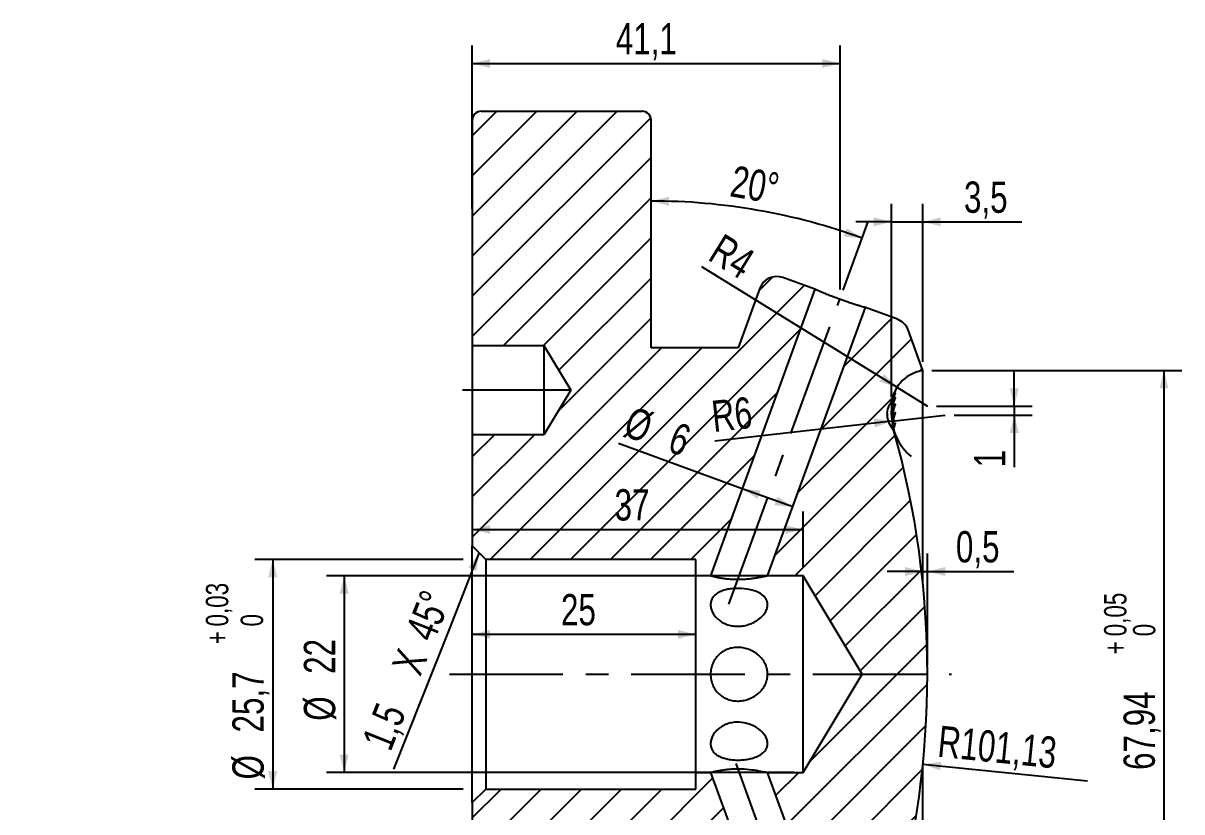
# Model space of a CAD drawing. Header units: millimetres. Extents: x 8 to 3888, y -9869 to 412.
# Drawn here: x 229.7 to 359.3, y 186.4 to 274.6 of the extents above; entities that cross this region are included whole.
import ezdxf

# ---------------------------------------------------------------- set-up
doc = ezdxf.new("R2010")
doc.units = ezdxf.units.MM
doc.linetypes.add('CENTERX2', pattern=[20.32, 12.7, -2.54, 2.54, -2.54])
for name, color, linetype in [('CENTERLINE', 4, 'CENTERX2'), ('DIMENSIONS', 2, 'Continuous'), ('HATCH', 3, 'Continuous')]:
    doc.layers.add(name, color=color, linetype=linetype)
doc.layers.add('OUTLINE', color=7, linetype='Continuous', lineweight=25)
doc.styles.add('SLDTEXTSTYLE0', font='TXT', dxfattribs={"width": 0.75})
doc.dimstyles.new('SLDDIMSTYLE1', dxfattribs={"dimtxt": 3.5, "dimasz": 2, "dimexe": 0, "dimexo": 0.0625, "dimgap": 0.875, "dimtad": 1, "dimrnd": 1e-09, "dimzin": 12, "dimdsep": 46, "dimtxsty": 'SLDTEXTSTYLE0', "dimsah": 1, "dimcen": 0.09, "dimadec": 0, "dimazin": 3, "dimtfac": 1, "dimtofl": 0, "dimtmove": 0, "dimatfit": 3, "dimfxl": 0, "dimfrac": 2, "dimtolj": 1, "dimtzin": 12, "dimarcsym": 0})
doc.dimstyles.new('SLDDIMSTYLE10', dxfattribs={"dimtxt": 3.5, "dimasz": 2, "dimexe": 0, "dimexo": 0.0625, "dimgap": 0.875, "dimtad": 1, "dimrnd": 1e-09, "dimzin": 12, "dimdsep": 46, "dimtxsty": 'SLDTEXTSTYLE0', "dimsah": 1, "dimcen": 0, "dimadec": 0, "dimazin": 3, "dimtfac": 1, "dimtofl": 0, "dimtmove": 0, "dimatfit": 3, "dimfxl": 0, "dimfrac": 2, "dimtolj": 1, "dimtzin": 12, "dimarcsym": 0})
doc.dimstyles.new('SLDDIMSTYLE11', dxfattribs={"dimtxt": 3.5, "dimasz": 2, "dimexe": 0, "dimexo": 0.0625, "dimgap": 0.875, "dimtad": 1, "dimrnd": 1e-09, "dimdsep": 46, "dimtxsty": 'SLDTEXTSTYLE0', "dimsah": 1, "dimcen": 0.09, "dimadec": 0, "dimazin": 2, "dimtfac": 1, "dimtmove": 0, "dimatfit": 0, "dimfxl": 0, "dimfrac": 2, "dimtolj": 1, "dimtzin": 12, "dimarcsym": 0})
doc.dimstyles.new('SLDDIMSTYLE12', dxfattribs={"dimtxt": 3.5, "dimasz": 2, "dimexe": 0, "dimexo": 0.0625, "dimgap": 0.875, "dimtad": 1, "dimrnd": 1e-09, "dimzin": 12, "dimdsep": 46, "dimtxsty": 'SLDTEXTSTYLE0', "dimsah": 1, "dimcen": 0.09, "dimadec": 0, "dimazin": 3, "dimtol": 1, "dimtp": 0.05, "dimtfac": 1, "dimtofl": 0, "dimtmove": 0, "dimatfit": 3, "dimfxl": 0, "dimfrac": 2, "dimtolj": 1, "dimarcsym": 0})
doc.dimstyles.new('SLDDIMSTYLE2', dxfattribs={"dimtxt": 3.5, "dimasz": 2, "dimexe": 0, "dimexo": 0.0625, "dimgap": 0.875, "dimtad": 1, "dimdec": 4, "dimzin": 12, "dimdsep": 46, "dimtxsty": 'SLDTEXTSTYLE0', "dimsah": 1, "dimcen": 0.09, "dimazin": 3, "dimtfac": 1, "dimtofl": 0, "dimtmove": 0, "dimatfit": 3, "dimfxl": 0, "dimfrac": 2, "dimtolj": 1, "dimtzin": 12, "dimarcsym": 0})
doc.dimstyles.new('SLDDIMSTYLE3', dxfattribs={"dimtxt": 3.5, "dimasz": 2, "dimexe": 0, "dimexo": 0.0625, "dimgap": 0.875, "dimtad": 1, "dimrnd": 1e-09, "dimzin": 12, "dimdsep": 46, "dimtxsty": 'SLDTEXTSTYLE0', "dimsah": 1, "dimcen": 0.09, "dimadec": 0, "dimazin": 3, "dimtfac": 1, "dimtmove": 0, "dimatfit": 0, "dimfxl": 0, "dimfrac": 2, "dimtolj": 1, "dimtzin": 12, "dimarcsym": 0})
doc.dimstyles.new('SLDDIMSTYLE6', dxfattribs={"dimtxt": 3.5, "dimasz": 2, "dimexe": 0, "dimexo": 0.0625, "dimgap": 0.875, "dimtad": 1, "dimdec": 1, "dimrnd": 1e-09, "dimzin": 12, "dimdsep": 46, "dimtxsty": 'SLDTEXTSTYLE0', "dimsah": 1, "dimcen": 0.09, "dimadec": 0, "dimazin": 3, "dimtfac": 1, "dimtdec": 1, "dimtofl": 0, "dimtmove": 0, "dimatfit": 3, "dimfxl": 0, "dimfrac": 2, "dimtolj": 1, "dimtzin": 12, "dimarcsym": 0})
doc.dimstyles.new('SLDDIMSTYLE7', dxfattribs={"dimtxt": 3.5, "dimasz": 2, "dimexe": 0, "dimexo": 0.0625, "dimgap": 0.875, "dimtad": 1, "dimrnd": 1e-09, "dimzin": 12, "dimdsep": 46, "dimtxsty": 'SLDTEXTSTYLE0', "dimsah": 1, "dimcen": 0, "dimadec": 0, "dimazin": 3, "dimtfac": 1, "dimtofl": 0, "dimtmove": 0, "dimatfit": 3, "dimfxl": 0, "dimfrac": 2, "dimtolj": 1, "dimtzin": 12, "dimarcsym": 0})
doc.dimstyles.new('SLDDIMSTYLE8', dxfattribs={"dimtxt": 3.5, "dimasz": 2, "dimexe": 0, "dimexo": 0.0625, "dimgap": 0.875, "dimtad": 1, "dimrnd": 1e-09, "dimzin": 12, "dimdsep": 46, "dimtxsty": 'SLDTEXTSTYLE0', "dimsah": 1, "dimcen": 0.09, "dimadec": 0, "dimazin": 3, "dimtol": 1, "dimtp": 0.03, "dimtfac": 1, "dimtofl": 0, "dimtmove": 0, "dimatfit": 3, "dimfxl": 0, "dimfrac": 2, "dimtolj": 1, "dimarcsym": 0})

# ---------------------------------------------------------------- blocks, each defined once
blk = doc.blocks.new('_D_6')
at = {"layer": 'DIMENSIONS'}
for p, q in [((279.97, 253.85), (279.97, 272.1)), ((321.11, 244.8), (321.11, 272.1)), ((279.97, 270.1), (321.11, 270.1))]:
    blk.add_line(p, q, dxfattribs=at)
for points in [[(279.97, 270.1), (281.97, 269.6), (281.97, 270.6)], [(321.11, 270.1), (319.11, 270.6), (319.11, 269.6)]]:
    blk.add_solid(points, dxfattribs=at)
at = {"layer": 'DIMENSIONS', "insert": (296.02, 274.61), "char_height": 3.5, "attachment_point": 1, "style": 'SLDTEXTSTYLE0'}
blk.add_mtext('41,1', dxfattribs=at)
blk = doc.blocks.new('_D_7')
at = {"layer": 'DIMENSIONS'}
blk.add_line((321.46, 244.74), (324.25, 252.43), dxfattribs=at)
blk.add_arc((299.97, 185.72), 68.99, 70, 90, dxfattribs=at)
for points in [[(299.97, 254.71), (301.96, 254.18), (301.98, 255.18)], [(323.57, 250.55), (321.84, 251.68), (321.51, 250.73)]]:
    blk.add_solid(points, dxfattribs=at)
at = {"layer": 'DIMENSIONS', "insert": (309.27, 258.71), "char_height": 3.5, "attachment_point": 1, "rotation": 350, "style": 'SLDTEXTSTYLE0'}
blk.add_mtext('20°', dxfattribs=at)
blk = doc.blocks.new('_D_8')
at = {"layer": 'DIMENSIONS'}
for q in [(332.87, 230.76), (307.08, 227.85)]:
    blk.add_line((326.91, 230.09), q, dxfattribs=at)
blk.add_solid([(326.91, 230.09), (324.87, 230.36), (324.98, 229.36)], dxfattribs=at)
at = {"layer": 'DIMENSIONS', "insert": (306.58, 232.32), "char_height": 3.5, "attachment_point": 1, "rotation": 6.4256, "style": 'SLDTEXTSTYLE0'}
blk.add_mtext('R6', dxfattribs=at)
blk = doc.blocks.new('_D_9')
at = {"layer": 'DIMENSIONS'}
for p, q in [((340.59, 231.76), (340.59, 235.76)), ((331.87, 231.76), (342.59, 231.76)), ((333.87, 230.76), (342.59, 230.76)), ((340.59, 231.76), (340.59, 230.76)), ((340.59, 230.76), (340.59, 224.92))]:
    blk.add_line(p, q, dxfattribs=at)
for points in [[(340.59, 231.76), (341.09, 233.76), (340.09, 233.76)], [(340.59, 230.76), (340.09, 228.76), (341.09, 228.76)]]:
    blk.add_solid(points, dxfattribs=at)
at = {"layer": 'DIMENSIONS', "insert": (336.08, 224.92), "char_height": 3.5, "attachment_point": 1, "rotation": 90, "style": 'SLDTEXTSTYLE0'}
blk.add_mtext('1', dxfattribs=at)
blk = doc.blocks.new('_D_10')
at = {"layer": 'DIMENSIONS'}
for p, q in [((279.97, 189.91), (279.97, 208.22)), ((304.97, 189.91), (304.97, 208.22)), ((304.97, 206.22), (279.97, 206.22))]:
    blk.add_line(p, q, dxfattribs=at)
for points in [[(279.97, 206.22), (281.97, 205.72), (281.97, 206.72)], [(304.97, 206.22), (302.97, 206.72), (302.97, 205.72)]]:
    blk.add_solid(points, dxfattribs=at)
at = {"layer": 'DIMENSIONS', "insert": (289.89, 210.73), "char_height": 3.5, "attachment_point": 1, "style": 'SLDTEXTSTYLE0'}
blk.add_mtext('25', dxfattribs=at)
blk = doc.blocks.new('_D_11')
at = {"layer": 'DIMENSIONS'}
for p, q in [((278.97, 214.61), (255.65, 214.61)), ((257.65, 214.61), (257.65, 188.91)), ((278.97, 188.91), (255.65, 188.91))]:
    blk.add_line(p, q, dxfattribs=at)
for points in [[(257.65, 214.61), (257.15, 212.61), (258.15, 212.61)], [(257.65, 188.91), (258.15, 190.91), (257.15, 190.91)]]:
    blk.add_solid(points, dxfattribs=at)
at = {"layer": 'DIMENSIONS', "attachment_point": 1, "rotation": 90, "style": 'SLDTEXTSTYLE0'}
for s, insert, char_height in [('0,03', (250.18, 207.1), 2.5), ('0', (254.07, 207.1), 2.5), ('+', (250.18, 205.11), 2.5), ('25,7', (253.14, 195.24), 3.5), ('%%c', (253.14, 189.98), 3.5)]:
    blk.add_mtext(s, dxfattribs=dict(at, insert=insert, char_height=char_height))
blk = doc.blocks.new('_D_12')
at = {"layer": 'DIMENSIONS'}
for p, q in [((315.97, 212.76), (263.65, 212.76)), ((265.65, 212.76), (265.65, 190.76)), ((315.97, 190.76), (263.65, 190.76))]:
    blk.add_line(p, q, dxfattribs=at)
for points in [[(265.65, 212.76), (265.15, 210.76), (266.15, 210.76)], [(265.65, 190.76), (266.15, 192.76), (265.15, 192.76)]]:
    blk.add_solid(points, dxfattribs=at)
at = {"layer": 'DIMENSIONS', "char_height": 3.5, "attachment_point": 1, "rotation": 90, "style": 'SLDTEXTSTYLE0'}
for s, insert in [('22', (261.14, 201.8)), ('%%c', (261.14, 196.55))]:
    blk.add_mtext(s, dxfattribs=dict(at, insert=insert))
blk = doc.blocks.new('SW_CHAMFER_DIMENSION_0')
at = {"layer": 'DIMENSIONS', "color": 0}
for p, q in [((8.97, 22.74), (5.66, 14.26)), ((5.66, 14.26), (-0.59, -1.48))]:
    blk.add_line(p, q, dxfattribs=at)
blk.add_solid([(8.97, 22.74), (7.77, 21.06), (8.7, 20.69)], dxfattribs=at)
at = {"layer": 'DIMENSIONS', "color": 0, "char_height": 3.5, "attachment_point": 1, "rotation": 68.3667, "style": 'SLDTEXTSTYLE0'}
for s, insert in [('45°', (0.65, 13.87)), ('X', (-0.86, 10.08)), ('1,5', (-4.19, 1.66))]:
    blk.add_mtext(s, dxfattribs=dict(at, insert=insert))
blk = doc.blocks.new('_D_19')
at = {"layer": 'DIMENSIONS'}
blk.add_line((330.37, 191.68), (348.79, 189.83), dxfattribs=at)
blk.add_solid([(330.37, 191.68), (332.31, 190.98), (332.41, 191.97)], dxfattribs=at)
at = {"layer": 'DIMENSIONS', "insert": (332.26, 196.02), "char_height": 3.5, "attachment_point": 1, "rotation": 354.2792, "style": 'SLDTEXTSTYLE0'}
blk.add_mtext('R101,13', dxfattribs=at)
blk = doc.blocks.new('_D_20')
at = {"layer": 'DIMENSIONS'}
for p, q in [((316.97, 213.76), (316.97, 219.95)), ((279.97, 217.95), (316.97, 217.95))]:
    blk.add_line(p, q, dxfattribs=at)
for points in [[(279.97, 217.95), (281.97, 217.45), (281.97, 218.45)], [(316.97, 217.95), (314.97, 218.45), (314.97, 217.45)]]:
    blk.add_solid(points, dxfattribs=at)
at = {"layer": 'DIMENSIONS', "insert": (295.88, 222.46), "char_height": 3.5, "attachment_point": 1, "style": 'SLDTEXTSTYLE0'}
blk.add_mtext('37', dxfattribs=at)
blk = doc.blocks.new('_D_21')
at = {"layer": 'DIMENSIONS'}
for p, q in [((310.17, 222.52), (296.33, 227.56)), ((315.81, 220.47), (310.17, 222.52))]:
    blk.add_line(p, q, dxfattribs=at)
for points in [[(310.17, 222.52), (311.88, 221.37), (312.22, 222.31)], [(315.81, 220.47), (314.1, 221.62), (313.76, 220.68)]]:
    blk.add_solid(points, dxfattribs=at)
at = {"layer": 'DIMENSIONS', "char_height": 3.5, "attachment_point": 1, "rotation": 340, "style": 'SLDTEXTSTYLE0'}
for s, insert in [('%%c', (297.88, 231.8)), ('6', (302.86, 230.04))]:
    blk.add_mtext(s, dxfattribs=dict(at, insert=insert))
blk = doc.blocks.new('_D_23')
at = {"layer": 'DIMENSIONS'}
for p, q in [((326.87, 232.75), (326.87, 254.38)), ((330.37, 236.73), (330.37, 254.38)), ((326.87, 252.38), (322.87, 252.38)), ((326.87, 252.38), (330.37, 252.38)), ((330.37, 252.38), (341.43, 252.38))]:
    blk.add_line(p, q, dxfattribs=at)
for points in [[(326.87, 252.38), (324.87, 252.88), (324.87, 251.88)], [(330.37, 252.38), (332.37, 251.88), (332.37, 252.88)]]:
    blk.add_solid(points, dxfattribs=at)
at = {"layer": 'DIMENSIONS', "insert": (334.96, 256.89), "char_height": 3.5, "attachment_point": 1, "style": 'SLDTEXTSTYLE0'}
blk.add_mtext('3,5', dxfattribs=at)
blk = doc.blocks.new('_D_24')
at = {"layer": 'DIMENSIONS'}
for q in [(305.66, 247.35), (330.87, 231.76)]:
    blk.add_line((327.47, 233.86), q, dxfattribs=at)
blk.add_solid([(327.47, 233.86), (326.03, 235.34), (325.51, 234.49)], dxfattribs=at)
at = {"layer": 'DIMENSIONS', "insert": (308.02, 251.18), "char_height": 3.5, "attachment_point": 1, "rotation": 328.2608, "style": 'SLDTEXTSTYLE0'}
blk.add_mtext('R4', dxfattribs=at)
blk = doc.blocks.new('_D_25')
at = {"layer": 'DIMENSIONS'}
for p, q in [((330.87, 202.76), (330.87, 215.25)), ((330.37, 213.25), (326.37, 213.25)), ((330.37, 213.25), (330.87, 213.25)), ((330.87, 213.25), (340.53, 213.25))]:
    blk.add_line(p, q, dxfattribs=at)
for points in [[(330.37, 213.25), (328.37, 213.75), (328.37, 212.75)], [(330.87, 213.25), (332.87, 212.75), (332.87, 213.75)]]:
    blk.add_solid(points, dxfattribs=at)
at = {"layer": 'DIMENSIONS', "insert": (334.06, 217.77), "char_height": 3.5, "attachment_point": 1, "style": 'SLDTEXTSTYLE0'}
blk.add_mtext('0,5', dxfattribs=at)
blk = doc.blocks.new('_D_26')
at = {"layer": 'DIMENSIONS'}
for p, q in [((331.37, 235.73), (359.32, 235.73)), ((357.32, 235.73), (357.32, 167.79)), ((331.37, 167.79), (359.32, 167.79))]:
    blk.add_line(p, q, dxfattribs=at)
for points in [[(357.32, 235.73), (356.82, 233.73), (357.82, 233.73)], [(357.32, 167.79), (357.82, 169.79), (356.82, 169.79)]]:
    blk.add_solid(points, dxfattribs=at)
at = {"layer": 'DIMENSIONS', "attachment_point": 1, "rotation": 90, "style": 'SLDTEXTSTYLE0'}
for s, insert, char_height in [('0,05', (350.63, 206), 2.5), ('0', (353.86, 206), 2.5), ('+', (350.63, 203.98), 2.5), ('67,94', (352.81, 191.05), 3.5)]:
    blk.add_mtext(s, dxfattribs=dict(at, insert=insert, char_height=char_height))

msp = doc.modelspace()

# ---------------------------------------------------------------- hatches: boundary and pattern name
at = {"layer": 'HATCH'}
h = msp.add_hatch(dxfattribs=at)
h.set_pattern_fill('ANSI31', color=256, angle=3e-322, style=0)
edge = h.paths.add_edge_path(flags=0)
edge.add_line((281.47088, 214.60653), (304.97088, 214.60653))
edge.add_line((304.97088, 214.60653), (304.97088, 212.75653))
edge.add_line((304.97088, 212.75653), (306.62017, 212.75653))
edge.add_line((306.62017, 212.75653), (318.29419, 244.83065))
edge.add_line((318.29419, 244.83065), (314.708, 246.13592))
edge.add_arc((314.02396, 244.25653), 2, 70, 160)
edge.add_line((312.14457, 244.94057), (309.72088, 238.28153))
edge.add_line((309.72088, 238.28153), (299.97088, 238.28153))
edge.add_line((299.97088, 238.28153), (299.97088, 263.75653))
edge.add_arc((298.97088, 263.75653), 1, 0, 90)
edge.add_line((298.97088, 264.75653), (280.97088, 264.75653))
edge.add_arc((280.97088, 263.75653), 1, 90, 180)
edge.add_line((279.97088, 263.75653), (279.97088, 238.55653))
edge.add_line((279.97088, 238.55653), (287.97088, 238.55653))
edge.add_line((287.97088, 238.55653), (290.97518, 233.55653))
edge.add_line((290.97518, 233.55653), (287.97088, 228.55653))
edge.add_line((287.97088, 228.55653), (279.97088, 228.55653))
edge.add_line((279.97088, 228.55653), (279.97088, 216.10653))
edge.add_line((279.97088, 216.10653), (281.47088, 214.60653))
h = msp.add_hatch(dxfattribs=at)
h.set_pattern_fill('ANSI31', color=256, angle=3e-322, style=0)
edge = h.paths.add_edge_path(flags=0)
edge.add_ellipse((327.17088, 172.71271), major_axis=(0, -1.6), ratio=0.5, start_angle=268.4793438, end_angle=276.0107832, ccw=False)
edge.add_spline(control_points=[(326.37116, 172.75517), (326.37357, 172.93681), (326.3991, 173.11972), (326.44781, 173.29473), (326.48898, 173.44262), (326.54725, 173.58708), (326.6227, 173.72076)], knot_values=[0.001741229, 0.001741229, 0.001741229, 0.001741229, 0.002288489, 0.002288489, 0.002288489, 0.002750112, 0.002750112, 0.002750112, 0.002750112], weights=[1, 1, 1, 1, 1, 1, 1], degree=3, periodic=0)
edge.add_ellipse((331.37088, 169.14316), major_axis=(0, -7.71128), ratio=0.765144913, start_angle=225.9599874, end_angle=233.5853765, ccw=False)
edge.add_arc((229.74445, 201.75653), 101.12643, 344.3659401, 375.6340599)
edge.add_ellipse((331.37088, 234.36991), major_axis=(0, 7.71128), ratio=0.765144913, start_angle=126.4146235, end_angle=134.0400126, ccw=False)
edge.add_spline(control_points=[(326.6227, 229.7923), (326.59621, 229.83924), (326.57187, 229.88745), (326.54967, 229.93657), (326.45261, 230.15134), (326.39518, 230.38728), (326.37723, 230.62228), (326.37379, 230.6674), (326.37176, 230.71265), (326.37116, 230.7579)], knot_values=[0.00434551, 0.00434551, 0.00434551, 0.00434551, 0.004506926, 0.004506926, 0.004506926, 0.005220139, 0.005220139, 0.005220139, 0.005355205, 0.005355205, 0.005355205, 0.005355205], weights=[1, 1, 1, 1, 1, 1, 1, 1, 1, 1], degree=3, periodic=0)
edge.add_ellipse((327.17088, 230.80036), major_axis=(0, 1.6), ratio=0.5, start_angle=83.9892168, end_angle=91.5206562, ccw=False)
edge.add_spline(control_points=[(326.37528, 230.9679), (326.38322, 231.11874), (326.40723, 231.26969), (326.44754, 231.41526), (326.48521, 231.5513), (326.53757, 231.68434), (326.60489, 231.80841)], knot_values=[0.001869553, 0.001869553, 0.001869553, 0.001869553, 0.002324547, 0.002324547, 0.002324547, 0.002749001, 0.002749001, 0.002749001, 0.002749001], weights=[1, 1, 1, 1, 1, 1, 1], degree=3, periodic=0)
edge.add_ellipse((331.37088, 227.39105), major_axis=(0, -7.63623), ratio=0.765144913, start_angle=229.7499868, end_angle=234.6566745, ccw=False)
edge.add_arc((330.87088, 231.75673), 4, 97.1807558, 171.832549, ccw=False)
edge.add_line((330.37088, 235.72536), (328.71388, 240.27792))
edge.add_arc((326.8345, 239.59388), 2, 20, 70)
edge.add_line((327.51854, 241.47326), (323.93235, 242.77853))
edge.add_line((323.93235, 242.77853), (313.00523, 212.75653))
edge.add_line((313.00523, 212.75653), (316.97088, 212.75653))
edge.add_line((316.97088, 212.75653), (323.58035, 201.75653))
edge.add_line((323.58035, 201.75653), (316.97088, 190.75653))
edge.add_line((316.97088, 190.75653), (313.00523, 190.75653))
edge.add_line((313.00523, 190.75653), (323.93235, 160.73454))
edge.add_line((323.93235, 160.73454), (327.51854, 162.0398))
edge.add_arc((326.8345, 163.91919), 2, 290, 340)
edge.add_line((328.71388, 163.23515), (330.37088, 167.78771))
edge.add_arc((330.87088, 171.75634), 4, 188.167451, 262.8192442, ccw=False)
edge.add_ellipse((331.37088, 176.12202), major_axis=(0, 7.63623), ratio=0.765144913, start_angle=125.3433255, end_angle=130.2500132, ccw=False)
edge.add_spline(control_points=[(326.60489, 171.70466), (326.59099, 171.73028), (326.57774, 171.75626), (326.56513, 171.78254), (326.46513, 171.99104), (326.40451, 172.22157), (326.38225, 172.45174), (326.37924, 172.48283), (326.37692, 172.51398), (326.37528, 172.54516)], knot_values=[0.004225855, 0.004225855, 0.004225855, 0.004225855, 0.004312564, 0.004312564, 0.004312564, 0.005009576, 0.005009576, 0.005009576, 0.005102402, 0.005102402, 0.005102402, 0.005102402], weights=[1, 1, 1, 1, 1, 1, 1, 1, 1, 1], degree=3, periodic=0)
h = msp.add_hatch(dxfattribs=at)
h.set_pattern_fill('ANSI31', color=256, angle=3e-322, style=0)
edge = h.paths.add_edge_path(flags=0)
edge.add_line((306.62017, 190.75653), (304.97088, 190.75653))
edge.add_line((304.97088, 190.75653), (304.97088, 188.90653))
edge.add_line((304.97088, 188.90653), (281.47088, 188.90653))
edge.add_line((281.47088, 188.90653), (279.97088, 187.40653))
edge.add_line((279.97088, 187.40653), (279.97088, 174.95653))
edge.add_line((279.97088, 174.95653), (287.97088, 174.95653))
edge.add_line((287.97088, 174.95653), (290.97518, 169.95653))
edge.add_line((290.97518, 169.95653), (287.97088, 164.95653))
edge.add_line((287.97088, 164.95653), (279.97088, 164.95653))
edge.add_line((279.97088, 164.95653), (279.97088, 152.15653))
edge.add_line((279.97088, 152.15653), (299.97088, 152.15653))
edge.add_line((299.97088, 152.15653), (299.97088, 165.23153))
edge.add_line((299.97088, 165.23153), (309.72088, 165.23153))
edge.add_line((309.72088, 165.23153), (312.14457, 158.57249))
edge.add_arc((314.02396, 159.25653), 2, 200, 290)
edge.add_line((314.708, 157.37715), (318.29419, 158.68242))
edge.add_line((318.29419, 158.68242), (306.62017, 190.75653))

# ---------------------------------------------------------------- linework, layer by layer
at = {"layer": 'CENTERLINE'}
for p, q in [((308.66299, 209.59773), (321.11327, 243.80459)), ((290.97518, 233.55653), (278.87774, 233.55653)), ((277.41485, 201.75653), (333.58026, 201.75653)), ((309.43844, 191.7848), (321.11327, 159.70848))]:
    msp.add_line(p, q, dxfattribs=at)
at = {"layer": 'OUTLINE'}
for p, q in [((280.97088, 264.75653), (298.97088, 264.75653)), ((279.97088, 263.75653), (279.97088, 238.55653)), ((299.97088, 238.28153), (299.97088, 263.75653)), ((312.14457, 244.94058), (309.72088, 238.28153)), ((318.29419, 244.83065), (314.708, 246.13592)), ((318.29419, 244.83065), (306.62017, 212.75653)), ((313.00523, 212.75653), (323.93235, 242.77853)), ((327.51854, 241.47326), (323.93235, 242.77853)), ((330.37088, 235.72536), (328.71389, 240.27792)), ((279.97088, 238.55653), (287.97088, 238.55653)), ((279.97088, 238.55653), (279.97088, 228.55653)), ((287.97088, 238.55653), (290.97518, 233.55654)), ((287.97088, 238.55653), (287.97088, 228.55653)), ((309.72088, 238.28153), (299.97088, 238.28153)), ((330.37088, 229.6411), (330.37088, 235.72536)), ((290.97518, 233.55654), (287.97088, 228.55653)), ((326.37116, 230.7579), (326.37088, 230.76851)), ((326.87088, 231.37602), (326.87088, 231.21851)), ((326.87088, 231.04549), (326.88723, 231.29673)), ((327.13087, 231.5393), (326.97707, 230.62082)), ((327.13087, 230.55386), (327.0079, 229.72382)), ((330.32012, 229.63627), (330.32012, 221.15098)), ((279.97088, 228.55653), (279.97088, 216.10653)), ((287.97088, 228.55653), (279.97088, 228.55653)), ((327.13087, 229.34926), (327.08657, 229.14124)), ((330.37088, 211.80026), (330.37088, 221.15581)), ((281.47088, 214.60653), (279.97088, 216.10653)), ((279.97088, 187.40653), (279.97088, 216.10653)), ((304.97088, 214.60653), (281.47088, 214.60653)), ((281.47088, 214.60653), (281.47088, 188.90653)), ((304.97088, 212.75653), (304.97088, 214.60653)), ((306.62017, 212.75653), (304.97088, 212.75653)), ((304.97088, 190.75653), (304.97088, 212.75653)), ((316.97088, 212.75653), (313.00523, 212.75653)), ((316.97088, 190.75653), (316.97088, 212.75653)), ((323.58035, 201.75653), (316.97088, 212.75653)), ((316.97088, 190.75653), (323.58035, 201.75653)), ((304.97088, 190.75653), (306.62017, 190.75653)), ((304.97088, 188.90653), (304.97088, 190.75653)), ((306.62017, 190.75653), (318.29419, 158.68241)), ((313.00523, 190.75653), (316.97088, 190.75653)), ((323.93235, 160.73453), (313.00523, 190.75653)), ((330.37088, 182.35725), (330.37088, 191.71281)), ((279.97088, 187.40653), (281.47088, 188.90653)), ((281.47088, 188.90653), (304.97088, 188.90653)), ((279.97088, 187.40653), (279.97088, 174.95653))]:
    msp.add_line(p, q, dxfattribs=at)
at = {"layer": 'OUTLINE', "flags": 128}
for points in [[(326.94844, 231.14526), (326.95656, 231.19261), (327.15376, 231.81206), (327.19449, 231.89619), (327.23386, 231.96392), (327.25106, 231.98537), (327.26091, 231.98773), (327.26173, 231.97251), (327.25123, 231.92492), (327.19883, 231.75595), (327.13087, 231.5393), (327.13087, 231.5393)], [(326.95548, 231.87127), (326.95649, 231.87723), (327.14612, 232.49509), (327.19041, 232.59375), (327.23362, 232.67629), (327.25087, 232.70265), (327.26084, 232.71063), (327.26177, 232.70034), (327.25147, 232.66004), (327.19993, 232.50663), (327.13087, 232.29806), (327.13087, 232.29806)]]:
    msp.add_lwpolyline(points, dxfattribs=at)
at = {"layer": 'OUTLINE'}
for centre, radius, start, end in [((280.97088, 263.75653), 1, 90, 180), ((298.97088, 263.75653), 1, 0, 90), ((314.02396, 244.25653), 2, 70, 160), ((326.8345, 239.59388), 2, 20, 70), ((330.87088, 231.75673), 4, 97.1807558, 171.832549), ((332.87088, 230.75673), 6, 180, 230.4570034), ((229.74445, 201.75653), 101.12643, 344.3659401, 15.6340599)]:
    msp.add_arc(centre, radius, start, end, dxfattribs=at)
for centre, major_axis, ratio, start_param, end_param in [((331.37088, 227.39105), (0, -7.63623), 0.765144913, 4.009893726, 4.095531582), ((327.17088, 230.80036), (0, 1.6), 0.5, 1.46588837, 1.597336784), ((331.37088, 234.36991), (0, 7.71128), 0.765144913, 2.206351403, 2.339439549)]:
    msp.add_ellipse(centre, major_axis=major_axis, ratio=ratio, start_param=start_param, end_param=end_param, dxfattribs=at)
for points, knots in [([(323.93235, 242.77853), (323.93235, 242.77853), (323.91399, 242.7838), (323.8397, 242.80531), (323.78485, 242.82124), (323.64114, 242.86348), (323.55096, 242.89019), (323.34178, 242.95317), (323.22315, 242.98932), (322.9581, 243.07166), (322.81098, 243.1181), (322.50143, 243.21788), (322.33762, 243.27165), (321.99153, 243.38779), (321.81302, 243.44893), (321.45132, 243.57551), (321.26551, 243.64189), (320.89523, 243.77699), (320.71291, 243.8449), (320.35375, 243.98124), (320.1754, 244.05029), (319.83842, 244.183), (319.6783, 244.24721), (319.37479, 244.37067), (319.23244, 244.42951), (318.9749, 244.53721), (318.85868, 244.58648), (318.65873, 244.67194), (318.57372, 244.70867), (318.43452, 244.76912), (318.38229, 244.79199), (318.31221, 244.82271), (318.29419, 244.83065), (318.29419, 244.83065)], [0, 0, 0, 0, 0.0625, 0.0625, 0.125, 0.125, 0.1875, 0.1875, 0.25, 0.25, 0.3125, 0.3125, 0.375, 0.375, 0.4375, 0.4375, 0.5, 0.5, 0.5625, 0.5625, 0.625, 0.625, 0.6875, 0.6875, 0.75, 0.75, 0.8125, 0.8125, 0.875, 0.875, 0.9375, 0.9375, 1, 1, 1, 1]), ([(326.9054, 232.25572), (326.92656, 232.41676), (326.95789, 232.57874), (327.0194, 232.8163), (327.04231, 232.89465), (327.09291, 233.04954), (327.1209, 233.12683), (327.16534, 233.23817), (327.18063, 233.27468), (327.21067, 233.34321), (327.22576, 233.37597), (327.25076, 233.42769), (327.25991, 233.44504), (327.26371, 233.44914), (327.25926, 233.43788), (327.23883, 233.38878), (327.2172, 233.33816), (327.17438, 233.23167), (327.1523, 233.1741), (327.13087, 233.11428)], [0, 0, 0, 0, 0.25, 0.25, 0.375, 0.375, 0.5, 0.5, 0.5625, 0.5625, 0.625, 0.625, 0.6875, 0.6875, 0.75, 0.75, 0.875, 0.875, 1, 1, 1, 1]), ([(327.13087, 233.11428), (327.04816, 232.8834), (326.98372, 232.64197), (326.89491, 232.13565), (326.87088, 231.86955), (326.87088, 231.59928)], [0, 0, 0, 0, 0.5, 0.5, 1, 1, 1, 1]), ([(327.13087, 232.82439), (327.04808, 232.57688), (326.98369, 232.31958), (326.89497, 231.78333), (326.87088, 231.50258), (326.87088, 231.21819)], [0, 0, 0, 0, 0.5, 0.5, 1, 1, 1, 1]), ([(327.13087, 232.29806), (327.01806, 231.85835), (326.88671, 231.34632), (326.87564, 230.79556), (326.87408, 230.71778)], [0, 0, 0, 0, 0.858778875, 1, 1, 1, 1]), ([(326.9054, 232.03115), (326.92653, 232.19324), (326.9578, 232.35568), (327.01917, 232.5922), (327.04201, 232.6699), (327.09242, 232.82259), (327.12022, 232.89818), (327.16469, 233.00658), (327.17997, 233.04182), (327.21005, 233.10725), (327.22495, 233.13768), (327.25035, 233.18491), (327.25967, 233.19916), (327.26381, 233.19667), (327.25943, 233.18201), (327.23909, 233.12341), (327.21765, 233.06802), (327.17447, 232.95078), (327.15231, 232.88852), (327.13087, 232.82439)], [0, 0, 0, 0, 0.25, 0.25, 0.375, 0.375, 0.5, 0.5, 0.5625, 0.5625, 0.625, 0.625, 0.6875, 0.6875, 0.75, 0.75, 0.875, 0.875, 1, 1, 1, 1]), ([(326.37116, 230.7579), (326.37341, 230.58874), (326.39548, 230.42089), (326.47827, 230.09766), (326.54014, 229.93857), (326.6227, 229.7923)], [0, 0, 0, 0, 0.5, 0.5, 1, 1, 1, 1]), ([(326.94287, 230.20533), (326.94724, 230.23131), (326.98333, 230.44613), (327.07384, 230.71739), (327.17829, 230.93357), (327.21633, 230.99986), (327.22532, 231.00968), (327.2258, 231.01021)], [0, 0, 0, 0, 0.084142402, 0.695763497, 0.905861767, 0.994952817, 1, 1, 1, 1]), ([(327.25031, 231.03736), (327.25724, 231.04153), (327.26132, 231.03837), (327.26288, 231.01889), (327.26059, 231.00312), (327.24902, 230.94827), (327.23573, 230.90263), (327.19311, 230.75997), (327.16109, 230.65794), (327.13087, 230.55386)], [0, 0, 0, 0, 0.125, 0.125, 0.25, 0.25, 0.5, 0.5, 1, 1, 1, 1]), ([(327.04805, 229.42651), (327.06064, 229.48424), (327.08722, 229.60609), (327.15539, 229.73708), (327.20734, 229.82632), (327.23911, 229.86305), (327.25638, 229.87087), (327.26384, 229.85537), (327.25987, 229.80953), (327.22665, 229.67076), (327.17493, 229.50454), (327.13744, 229.37242), (327.13087, 229.34926)], [0, 0, 0, 0, 0.1391461065, 0.2936752238, 0.3984723517, 0.4546178474, 0.5000121577, 0.5456651206, 0.5967470027, 0.6820658215, 0.9442915248, 1, 1, 1, 1]), ([(313.00523, 212.75653), (313.00523, 212.75653), (312.98095, 212.75079), (312.88584, 212.72889), (312.81624, 212.71302), (312.5461, 212.65406), (312.28846, 212.60061), (311.83133, 212.52184), (311.66823, 212.49598), (311.32144, 212.44754), (311.13725, 212.42498), (310.76094, 212.38699), (310.56731, 212.37131), (310.16856, 212.34856), (309.96389, 212.34165), (309.55945, 212.33827), (309.35763, 212.34165), (308.95484, 212.359), (308.7552, 212.37305), (308.37617, 212.40933), (308.19437, 212.43165), (307.84715, 212.48244), (307.68681, 212.51016), (307.39553, 212.56611), (307.2626, 212.59477), (307.03335, 212.64758), (306.93699, 212.67167), (306.7799, 212.71235), (306.71968, 212.72882), (306.64035, 212.75077), (306.62017, 212.75653), (306.62017, 212.75653)], [0, 0, 0, 0, 0.0625, 0.0625, 0.125, 0.125, 0.25, 0.25, 0.3125, 0.3125, 0.375, 0.375, 0.4375, 0.4375, 0.5, 0.5, 0.5625, 0.5625, 0.625, 0.625, 0.6875, 0.6875, 0.75, 0.75, 0.8125, 0.8125, 0.875, 0.875, 0.9375, 0.9375, 1, 1, 1, 1]), ([(313.00523, 209.53471), (313.00523, 209.38913), (312.98083, 209.24266), (312.8866, 208.94844), (312.81555, 208.79951), (312.54696, 208.37309), (312.28943, 208.10651), (311.83364, 207.76929), (311.66775, 207.66559), (311.32174, 207.48417), (311.14082, 207.40561), (310.76309, 207.27409), (310.56584, 207.2214), (310.1697, 207.14755), (309.96903, 207.12565), (309.56212, 207.11432), (309.35577, 207.12543), (308.95616, 207.18115), (308.76053, 207.22556), (308.37814, 207.34887), (308.19326, 207.42766), (307.85064, 207.61166), (307.6901, 207.71796), (307.39496, 207.95592), (307.26448, 208.08404), (307.03597, 208.35567), (306.93728, 208.50085), (306.78033, 208.79352), (306.72101, 208.94169), (306.64059, 209.2404), (306.62034, 209.38938), (306.61999, 209.67623), (306.63977, 209.81668), (306.71958, 210.08462), (306.77861, 210.20998), (306.93464, 210.44517), (307.033, 210.55576), (307.26107, 210.75353), (307.39116, 210.8419), (307.68477, 210.9997), (307.84618, 211.06766), (308.18887, 211.18135), (308.37335, 211.22808), (308.75614, 211.30026), (308.95246, 211.32562), (309.35447, 211.35735), (309.56107, 211.36349), (310.17053, 211.35414), (310.57711, 211.3112), (311.3293, 211.15673), (311.68368, 211.04316), (312.28786, 210.74345), (312.54639, 210.55218), (312.8152, 210.20871), (312.88641, 210.08252), (312.98077, 209.81888), (313.00523, 209.68029), (313.00523, 209.53471)], [0, 0, 0, 0, 0.03125, 0.03125, 0.0625, 0.0625, 0.125, 0.125, 0.15625, 0.15625, 0.1875, 0.1875, 0.21875, 0.21875, 0.25, 0.25, 0.28125, 0.28125, 0.3125, 0.3125, 0.34375, 0.34375, 0.375, 0.375, 0.40625, 0.40625, 0.4375, 0.4375, 0.46875, 0.46875, 0.5, 0.5, 0.53125, 0.53125, 0.5625, 0.5625, 0.59375, 0.59375, 0.625, 0.625, 0.65625, 0.65625, 0.6875, 0.6875, 0.71875, 0.71875, 0.75, 0.75, 0.8125, 0.8125, 0.875, 0.875, 0.9375, 0.9375, 0.96875, 0.96875, 1, 1, 1, 1]), ([(313.00523, 201.75653), (313.00523, 201.55066), (312.98083, 201.34928), (312.8866, 200.95489), (312.81555, 200.76047), (312.54696, 200.21604), (312.28943, 199.89247), (311.83364, 199.49417), (311.66775, 199.37383), (311.32174, 199.16559), (311.14082, 199.07668), (310.76309, 198.9289), (310.56584, 198.87034), (310.1697, 198.78849), (309.96903, 198.76438), (309.56212, 198.7519), (309.35577, 198.7641), (308.95616, 198.82568), (308.76053, 198.87484), (308.37814, 199.01275), (308.19326, 199.10141), (307.85064, 199.31155), (307.6901, 199.43425), (307.39496, 199.71412), (307.26448, 199.86716), (307.03597, 200.19869), (306.93728, 200.37937), (306.78033, 200.75263), (306.72101, 200.94596), (306.64059, 201.34615), (306.62034, 201.55105), (306.61999, 201.95663), (306.63977, 202.1609), (306.71958, 202.56191), (306.77861, 202.75535), (306.93464, 203.12839), (307.033, 203.30938), (307.26107, 203.64163), (307.39116, 203.79472), (307.68477, 204.07437), (307.84618, 204.19836), (308.18887, 204.40937), (308.37335, 204.49824), (308.75614, 204.63699), (308.95246, 204.68665), (309.35447, 204.74893), (309.56107, 204.76112), (310.17053, 204.74267), (310.57711, 204.65709), (311.3293, 204.36248), (311.68368, 204.14998), (312.28786, 203.62193), (312.54639, 203.29786), (312.8152, 202.75346), (312.88641, 202.55877), (312.98077, 202.16419), (313.00523, 201.96241), (313.00523, 201.75653)], [0, 0, 0, 0, 0.03125, 0.03125, 0.0625, 0.0625, 0.125, 0.125, 0.15625, 0.15625, 0.1875, 0.1875, 0.21875, 0.21875, 0.25, 0.25, 0.28125, 0.28125, 0.3125, 0.3125, 0.34375, 0.34375, 0.375, 0.375, 0.40625, 0.40625, 0.4375, 0.4375, 0.46875, 0.46875, 0.5, 0.5, 0.53125, 0.53125, 0.5625, 0.5625, 0.59375, 0.59375, 0.625, 0.625, 0.65625, 0.65625, 0.6875, 0.6875, 0.71875, 0.71875, 0.75, 0.75, 0.8125, 0.8125, 0.875, 0.875, 0.9375, 0.9375, 0.96875, 0.96875, 1, 1, 1, 1]), ([(313.00523, 193.97836), (313.00523, 193.83278), (312.98083, 193.69447), (312.8866, 193.43094), (312.81555, 193.30492), (312.54696, 192.96139), (312.28943, 192.77037), (311.83364, 192.54431), (311.66775, 192.47782), (311.32174, 192.36475), (311.14082, 192.31758), (310.76309, 192.24011), (310.56584, 192.20996), (310.1697, 192.16807), (309.96903, 192.15588), (309.56212, 192.14955), (309.35577, 192.1557), (308.95616, 192.18707), (308.76053, 192.21217), (308.37814, 192.2839), (308.19326, 192.3305), (307.85064, 192.44368), (307.6901, 192.5109), (307.39496, 192.66874), (307.26448, 192.75705), (307.03597, 192.95428), (306.93728, 193.06461), (306.78033, 193.29982), (306.72101, 193.42505), (306.64059, 193.69229), (306.62034, 193.8331), (306.61999, 194.11981), (306.63977, 194.26825), (306.71958, 194.56742), (306.77861, 194.71562), (306.93464, 195.00799), (307.033, 195.15336), (307.26107, 195.42547), (307.39116, 195.5536), (307.68477, 195.79128), (307.84618, 195.89867), (308.18887, 196.08339), (308.37335, 196.16235), (308.75614, 196.28639), (308.95246, 196.33126), (309.35447, 196.3876), (309.56107, 196.3987), (310.17053, 196.38195), (310.57711, 196.30387), (311.3293, 196.04169), (311.68368, 195.85476), (312.28786, 195.40769), (312.54639, 195.14066), (312.8152, 194.71423), (312.88641, 194.56508), (312.98077, 194.2707), (313.00523, 194.12394), (313.00523, 193.97836)], [0, 0, 0, 0, 0.03125, 0.03125, 0.0625, 0.0625, 0.125, 0.125, 0.15625, 0.15625, 0.1875, 0.1875, 0.21875, 0.21875, 0.25, 0.25, 0.28125, 0.28125, 0.3125, 0.3125, 0.34375, 0.34375, 0.375, 0.375, 0.40625, 0.40625, 0.4375, 0.4375, 0.46875, 0.46875, 0.5, 0.5, 0.53125, 0.53125, 0.5625, 0.5625, 0.59375, 0.59375, 0.625, 0.625, 0.65625, 0.65625, 0.6875, 0.6875, 0.71875, 0.71875, 0.75, 0.75, 0.8125, 0.8125, 0.875, 0.875, 0.9375, 0.9375, 0.96875, 0.96875, 1, 1, 1, 1]), ([(306.62017, 190.75653), (306.62017, 190.75653), (306.64012, 190.76223), (306.72023, 190.7844), (306.77939, 190.80058), (306.93567, 190.84106), (307.03415, 190.86567), (307.26238, 190.91825), (307.39255, 190.94636), (307.6863, 191.00283), (307.84773, 191.03068), (308.19046, 191.08087), (308.37497, 191.10363), (308.7577, 191.14025), (308.95399, 191.15401), (309.35594, 191.17136), (309.56248, 191.17484), (310.17176, 191.16954), (310.5782, 191.14467), (311.33009, 191.06848), (311.68432, 191.01661), (312.28823, 190.91244), (312.54663, 190.85889), (312.8153, 190.80026), (312.88648, 190.78403), (312.98079, 190.76231), (313.00523, 190.75653), (313.00523, 190.75653)], [0, 0, 0, 0, 0.0625, 0.0625, 0.125, 0.125, 0.1875, 0.1875, 0.25, 0.25, 0.3125, 0.3125, 0.375, 0.375, 0.4375, 0.4375, 0.5, 0.5, 0.625, 0.625, 0.75, 0.75, 0.875, 0.875, 0.9375, 0.9375, 1, 1, 1, 1])]:
    msp.add_open_spline(points, degree=3, knots=knots, dxfattribs=at)
for points in [[(326.91145, 232.325), (326.88483, 232.1395), (326.87088, 231.94794), (326.87088, 231.75325)], [(326.37528, 230.9679), (326.39062, 231.25924), (326.46518, 231.55094), (326.60489, 231.80841)], [(326.87088, 231.75325), (326.87088, 231.63349), (326.87088, 231.50672), (326.87088, 231.37602)], [(326.87088, 230.73842), (326.87088, 230.90459), (326.87088, 231.06468), (326.87088, 231.21851)], [(326.87088, 230.73842), (326.87088, 230.19346), (326.94212, 229.64302), (327.09279, 229.09522)], [(330.37088, 229.6411), (330.35393, 229.63956), (330.33701, 229.63795), (330.32012, 229.63626)], [(327.09279, 229.09522), (327.09349, 229.09265), (327.0942, 229.09007), (327.09492, 229.0875)], [(330.32012, 221.15098), (330.33702, 221.15267), (330.35394, 221.15428), (330.37088, 221.15581)]]:
    msp.add_open_spline(points, degree=3, dxfattribs=at)

# ---------------------------------------------------------------- block references
at = {"layer": 'DIMENSIONS'}
msp.add_blockref('SW_CHAMFER_DIMENSION_0', (271.75495, 192.61971), dxfattribs=at)

# ---------------------------------------------------------------- dimensions: what is measured, and where the dimension line sits
for base, p1, p2, dimstyle, picture, middle in [((321.11327, 270.0986), (279.97088, 252.85236), (321.11327, 243.80459), 'SLDDIMSTYLE6', '_D_6', (300.54208, 270.0986)), ((316.97088, 217.95139), (279.97088, 263.75653), (316.97088, 212.75653), 'SLDDIMSTYLE1', '_D_20', (298.47088, 217.95139)), ((330.37088, 252.38128), (326.87088, 231.75325), (330.37088, 235.72536), 'SLDDIMSTYLE3', '_D_23', (338.19472, 252.38128)), ((330.87088, 213.25396), (330.37088, 221.15581), (330.87088, 201.75653), 'SLDDIMSTYLE11', '_D_25', (337.29501, 213.25396)), ((279.97088, 206.21915), (304.97088, 188.90653), (279.97088, 188.90653), 'SLDDIMSTYLE1', '_D_10', (292.47088, 206.21915))]:
    dim = msp.add_linear_dim(base=base, p1=p1, p2=p2, dimstyle=dimstyle, dxfattribs=at)
    dim.commit()
    dim.dimension.update_dxf_attribs({"geometry": picture, "text_midpoint": middle, "dimtype": 160})
dim = msp.add_angular_dim_2l(base=(311.95128, 253.6606), line1=((321.11327, 243.80459), (308.66299, 209.59773)), line2=((299.97088, 263.75653), (299.97088, 238.28153)), dimstyle='SLDDIMSTYLE2', dxfattribs=at)
dim.commit()
dim.dimension.update_dxf_attribs({"geometry": '_D_7', "text_midpoint": (311.95128, 253.6606), "dimtype": 162})
for center, mpoint, dimstyle, picture, middle in [((330.87088, 231.75673), (327.46908, 233.86095), 'SLDDIMSTYLE7', '_D_24', (307.84205, 246.00143)), ((332.87088, 230.75673), (326.90857, 230.08525), 'SLDDIMSTYLE7', '_D_8', (309.61088, 228.13719)), ((229.74445, 201.75653), (330.36722, 191.67618), 'SLDDIMSTYLE10', '_D_19', (340.33532, 190.67759))]:
    dim = msp.add_radius_dim(center=center, mpoint=mpoint, dimstyle=dimstyle, dxfattribs=at)
    dim.commit()
    dim.dimension.update_dxf_attribs({"geometry": picture, "text_midpoint": middle, "dimtype": 164})
for base, p1, p2, dimstyle, picture, middle in [((357.32491, 167.78771), (330.37088, 235.72536), (330.37088, 167.78771), 'SLDDIMSTYLE12', '_D_26', (357.32491, 201.75653)), ((340.58963, 230.75673), (330.87088, 231.75673), (332.87088, 230.75673), 'SLDDIMSTYLE3', '_D_9', (340.58963, 226.2124))]:
    dim = msp.add_linear_dim(base=base, p1=p1, p2=p2, angle=90, dimstyle=dimstyle, dxfattribs=at)
    dim.commit()
    dim.dimension.update_dxf_attribs({"geometry": picture, "text_midpoint": middle, "dimtype": 160})
for base, p1, p2, angle, dimstyle, picture, middle in [((310.17385, 222.52019), (313.00523, 212.75653), (306.62017, 212.75653), 340, 'SLDDIMSTYLE1', '_D_21', (300.02959, 226.2124)), ((257.65476, 188.90653), (279.97088, 214.60653), (279.97088, 188.90653), 90, 'SLDDIMSTYLE8', '_D_11', (257.65476, 201.75653)), ((265.65476, 190.75653), (316.97088, 212.75653), (316.97088, 190.75653), 90, 'SLDDIMSTYLE1', '_D_12', (265.65476, 201.75653))]:
    dim = msp.add_linear_dim(base=base, p1=p1, p2=p2, angle=angle, text='%%c<>', dimstyle=dimstyle, dxfattribs=at)
    dim.commit()
    dim.dimension.update_dxf_attribs({"geometry": picture, "text_midpoint": middle, "dimtype": 160})

doc.saveas('drawing.dxf')
